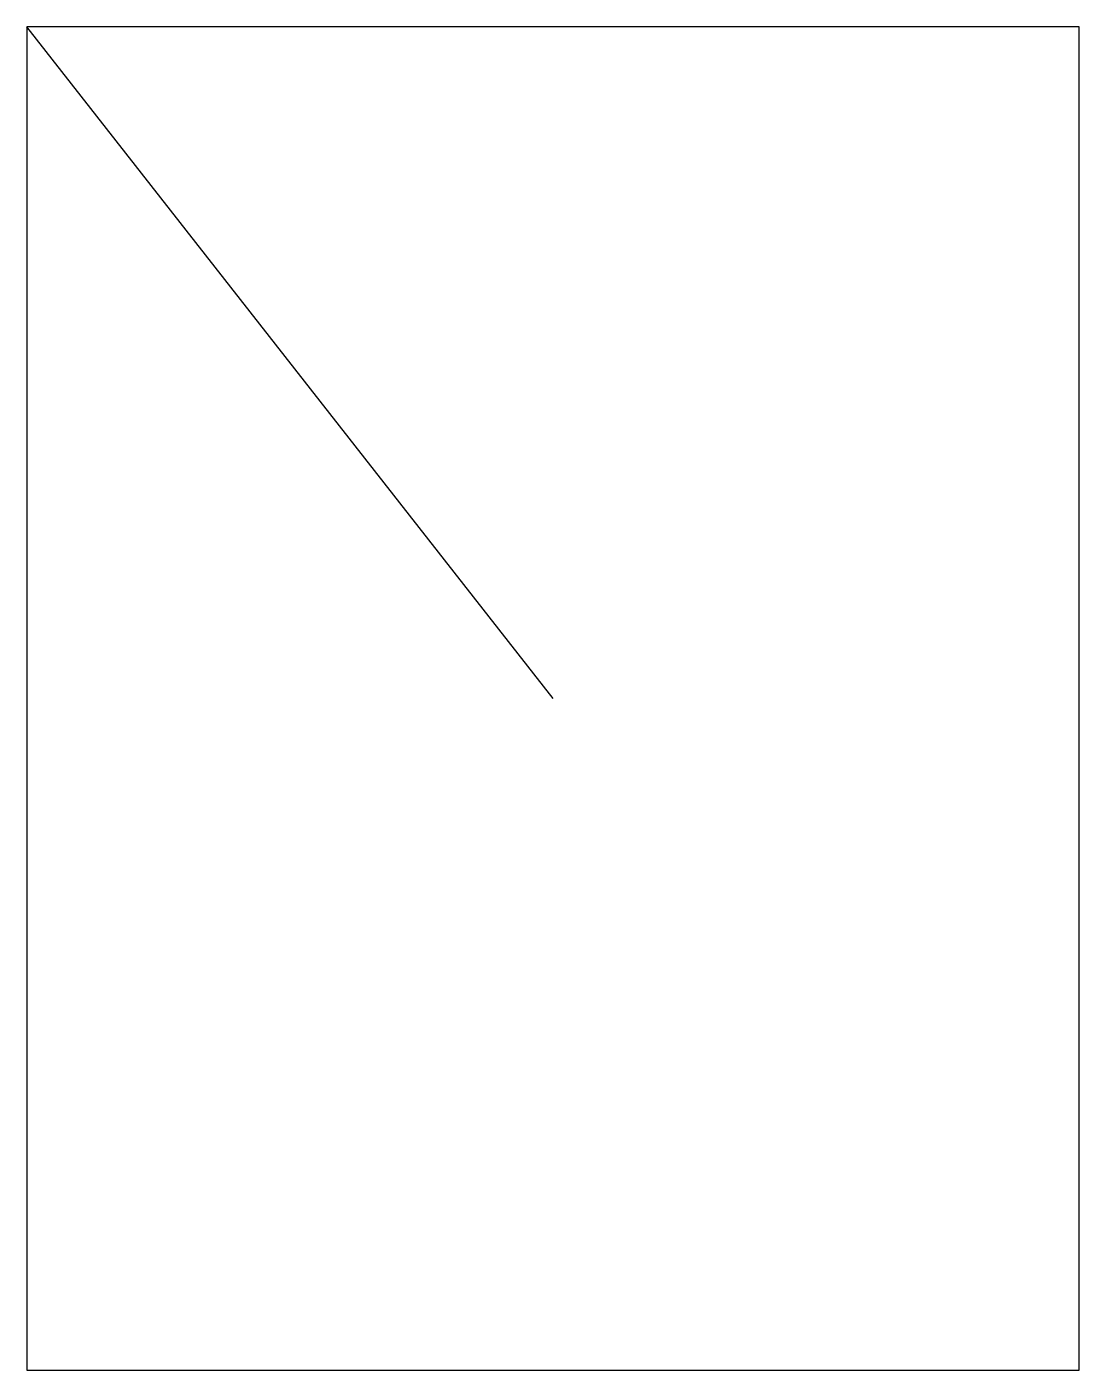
# Model space of a CAD drawing. Units: millimetres at full size, sheet at 1:100. Extents: x -15857 to -4347, y -9306 to 5388.
import ezdxf

# ---------------------------------------------------------------- set-up
doc = ezdxf.new("R2010")
doc.units = ezdxf.units.MM
doc.header["$LTSCALE"] = 100
doc.layers.add('0-0', color=7, linetype='Continuous')

msp = doc.modelspace()

# ---------------------------------------------------------------- linework, layer by layer
at = {"layer": '0-0'}
msp.add_line((-10102, -1959.2), (-15857.1, 5387.8), dxfattribs=at)
msp.add_lwpolyline([(-15857.1, -9306.1), (-4346.9, -9306.1), (-4346.9, 5387.8), (-15857.1, 5387.8)], close=True, dxfattribs=at)

doc.saveas('drawing.dxf')
